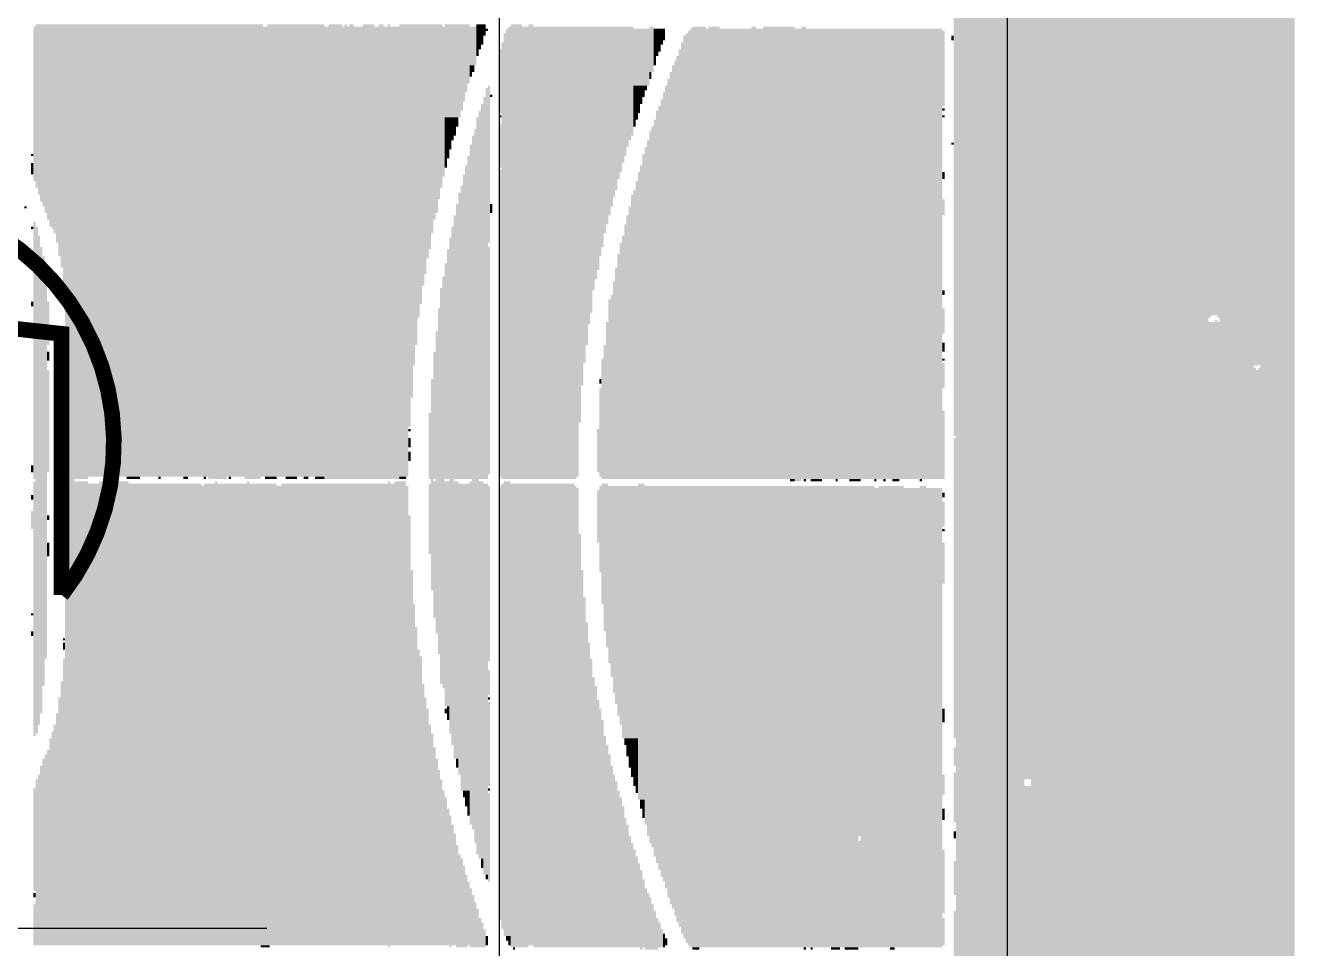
# Model space of a CAD drawing. Extents: x 0 to 19.7, y 0 to 11.
# Drawn here: x 15.644 to 19.7, y 3.736 to 6.684 of the extents above; entities that cross this region are included whole.
import ezdxf

# ---------------------------------------------------------------- set-up
doc = ezdxf.new("R2010")
doc.units = 0
doc.layers.get('0').update_dxf_attribs({"linetype": 'CONTINUOUS'})
doc.layers.add('1', color=1, linetype='CONTINUOUS')

# ---------------------------------------------------------------- blocks, each defined once
blk = doc.blocks.new('*U0')
at = {"color": 7}
for points in [[(2642, 1129), (2713, 1129), (2642, 793), (2713, 793)], [(2591, 1123), (2592, 1123), (2591, 318), (2592, 318)], [(2592, 1124), (2593, 1124), (2592, 317), (2593, 317)], [(2593, 1125), (2594, 1125), (2593, 316), (2594, 316)], [(2594, 1127), (2596, 1127), (2594, 589), (2596, 589)], [(2596, 1128), (2600, 1128), (2596, 589), (2600, 589)], [(2600, 1127), (2606, 1127), (2600, 310), (2606, 310)], [(2606, 1128), (2608, 1128), (2606, 310), (2608, 310)], [(2608, 1127), (2618, 1127), (2608, 310), (2618, 310)], [(2618, 1128), (2619, 1128), (2618, 310), (2619, 310)], [(2619, 1127), (2630, 1127), (2619, 310), (2630, 310)], [(2630, 1128), (2632, 1128), (2630, 310), (2632, 310)], [(2632, 1127), (2634, 1127), (2632, 310), (2634, 310)], [(2634, 1128), (2637, 1128), (2634, 310), (2637, 310)], [(2637, 1127), (2641, 1127), (2637, 310), (2641, 310)], [(2641, 1128), (2642, 1128), (2641, 310), (2642, 310)], [(2584, 1117), (2586, 1117), (2584, 324), (2586, 324)], [(2586, 1118), (2587, 1118), (2586, 322), (2587, 322)], [(2587, 1119), (2588, 1119), (2587, 321), (2588, 321)], [(2588, 1120), (2589, 1120), (2588, 319), (2589, 319)], [(2589, 1121), (2590, 1121), (2589, 319), (2590, 319)], [(2590, 1122), (2591, 1122), (2590, 318), (2591, 318)], [(2579, 1112), (2580, 1112), (2579, 328), (2580, 328)], [(2580, 1113), (2581, 1113), (2580, 327), (2581, 327)], [(2581, 1114), (2582, 1114), (2581, 326), (2582, 326)], [(2582, 1115), (2583, 1115), (2582, 325), (2583, 325)], [(2583, 1116), (2584, 1116), (2583, 324), (2584, 324)], [(2572, 1106), (2573, 1106), (2572, 334), (2573, 334)], [(2573, 1107), (2574, 1107), (2573, 333), (2574, 333)], [(2574, 1108), (2575, 1108), (2574, 332), (2575, 332)], [(2575, 1109), (2576, 1109), (2575, 331), (2576, 331)], [(2576, 1110), (2578, 1110), (2576, 330), (2578, 330)], [(2578, 1111), (2579, 1111), (2578, 329), (2579, 329)], [(2566, 1101), (2567, 1101), (2566, 339), (2567, 339)], [(2567, 1102), (2569, 1102), (2567, 339), (2569, 339)], [(2569, 1103), (2570, 1103), (2569, 337), (2570, 337)], [(2570, 1104), (2571, 1104), (2570, 336), (2571, 336)], [(2571, 1105), (2572, 1105), (2571, 335), (2572, 335)], [(2563, 1097), (2564, 1097), (2563, 740), (2564, 740)], [(2564, 1098), (2565, 1098), (2564, 342), (2565, 342)], [(2565, 1100), (2566, 1100), (2565, 340), (2566, 340)], [(2158, 920), (2159, 920), (2158, 852), (2159, 852)], [(2159, 921), (2259, 921), (2159, 849), (2259, 849)], [(2259, 920), (2261, 920), (2259, 722), (2261, 722)], [(2261, 921), (2286, 921), (2261, 722), (2286, 722)], [(2286, 920), (2288, 920), (2286, 721), (2288, 721)], [(2288, 921), (2294, 921), (2288, 721), (2294, 721)], [(2294, 920), (2295, 920), (2294, 721), (2295, 721)], [(2295, 921), (2296, 921), (2295, 721), (2296, 721)], [(2296, 920), (2297, 920), (2296, 721), (2297, 721)], [(2297, 921), (2299, 921), (2297, 721), (2299, 721)], [(2299, 920), (2303, 920), (2299, 721), (2303, 721)], [(2303, 921), (2308, 921), (2303, 721), (2308, 721)], [(2308, 920), (2310, 920), (2308, 721), (2310, 721)], [(2310, 921), (2312, 921), (2310, 721), (2312, 721)], [(2312, 920), (2314, 920), (2312, 721), (2314, 721)], [(2314, 921), (2315, 921), (2314, 721), (2315, 721)], [(2315, 920), (2319, 920), (2315, 721), (2319, 721)], [(2319, 921), (2338, 921), (2319, 849), (2338, 849)], [(2338, 920), (2339, 920), (2338, 854), (2339, 854)], [(2339, 921), (2350, 921), (2339, 895), (2350, 895)], [(2350, 920), (2353, 920), (2350, 903), (2353, 903)], [(2353, 921), (2357, 921), (2353, 916), (2357, 916)], [(2353, 916), (2356, 916), (2353, 912), (2356, 912)], [(2357, 919), (2358, 919), (2357, 918), (2358, 918)], [(2365, 917), (2366, 917), (2365, 721), (2366, 721)], [(2366, 919), (2367, 919), (2366, 721), (2367, 721)], [(2367, 920), (2368, 920), (2367, 721), (2368, 721)], [(2368, 921), (2373, 921), (2368, 721), (2373, 721)], [(2373, 920), (2376, 920), (2373, 721), (2376, 721)], [(2376, 921), (2378, 921), (2376, 721), (2378, 721)], [(2378, 920), (2422, 920), (2378, 872), (2422, 872)], [(2422, 919), (2429, 919), (2422, 894), (2429, 894)], [(2429, 920), (2431, 920), (2429, 900), (2431, 900)], [(2431, 919), (2436, 919), (2431, 914), (2436, 914)], [(2444, 916), (2445, 916), (2444, 721), (2445, 721)], [(2445, 917), (2446, 917), (2445, 721), (2446, 721)], [(2446, 918), (2447, 918), (2446, 721), (2447, 721)], [(2447, 919), (2448, 919), (2447, 721), (2448, 721)], [(2448, 920), (2454, 920), (2448, 721), (2454, 721)], [(2454, 919), (2455, 919), (2454, 721), (2455, 721)], [(2455, 920), (2460, 920), (2455, 721), (2460, 721)], [(2460, 919), (2474, 919), (2460, 721), (2474, 721)], [(2474, 920), (2476, 920), (2474, 721), (2476, 721)], [(2476, 919), (2479, 919), (2476, 721), (2479, 721)], [(2479, 920), (2493, 920), (2479, 721), (2493, 721)], [(2493, 919), (2496, 919), (2493, 720), (2496, 720)], [(2496, 920), (2498, 920), (2496, 721), (2498, 721)], [(2498, 919), (2558, 919), (2498, 721), (2558, 721)], [(2558, 918), (2559, 918), (2558, 885), (2559, 885)], [(2562, 916), (2563, 916), (2562, 914), (2563, 914)], [(2353, 912), (2355, 912), (2353, 910), (2355, 910)], [(2364, 913), (2365, 913), (2364, 721), (2365, 721)], [(2431, 914), (2435, 914), (2431, 912), (2435, 912)], [(2431, 912), (2434, 912), (2431, 909), (2434, 909)], [(2443, 913), (2444, 913), (2443, 721), (2444, 721)], [(2353, 910), (2354, 910), (2353, 907), (2354, 907)], [(2363, 910), (2364, 910), (2363, 882), (2364, 882)], [(2431, 909), (2433, 909), (2431, 907), (2433, 907)], [(2431, 907), (2432, 907), (2431, 903), (2432, 903)], [(2440, 905), (2441, 905), (2440, 721), (2441, 721)], [(2441, 907), (2442, 907), (2441, 721), (2442, 721)], [(2442, 910), (2443, 910), (2442, 721), (2443, 721)], [(2350, 903), (2352, 903), (2350, 900), (2352, 900)], [(2350, 900), (2351, 900), (2350, 898), (2351, 898)], [(2429, 900), (2430, 900), (2429, 897), (2430, 897)], [(2438, 900), (2439, 900), (2438, 721), (2439, 721)], [(2439, 903), (2440, 903), (2439, 721), (2440, 721)], [(2339, 895), (2349, 895), (2339, 891), (2349, 891)], [(2358, 894), (2359, 894), (2358, 825), (2359, 825)], [(2422, 894), (2428, 894), (2422, 892), (2428, 892)], [(2436, 894), (2437, 894), (2436, 721), (2437, 721)], [(2437, 897), (2438, 897), (2437, 721), (2438, 721)], [(2339, 891), (2348, 891), (2339, 887), (2348, 887)], [(2356, 889), (2357, 889), (2356, 721), (2357, 721)], [(2357, 893), (2358, 893), (2357, 721), (2358, 721)], [(2359, 890), (2360, 890), (2359, 889), (2360, 889)], [(2422, 892), (2427, 892), (2422, 889), (2427, 889)], [(2422, 889), (2426, 889), (2422, 886), (2426, 886)], [(2435, 891), (2436, 891), (2435, 721), (2436, 721)], [(2339, 887), (2347, 887), (2339, 883), (2347, 883)], [(2339, 883), (2346, 883), (2339, 880), (2346, 880)], [(2354, 883), (2355, 883), (2354, 721), (2355, 721)], [(2355, 886), (2356, 886), (2355, 721), (2356, 721)], [(2422, 886), (2425, 886), (2422, 882), (2425, 882)], [(2432, 883), (2433, 883), (2432, 721), (2433, 721)], [(2433, 885), (2434, 885), (2433, 721), (2434, 721)], [(2434, 888), (2435, 888), (2434, 721), (2435, 721)], [(2558, 884), (2559, 884), (2558, 883), (2559, 883)], [(2339, 880), (2345, 880), (2339, 876), (2345, 876)], [(2353, 880), (2354, 880), (2353, 556), (2354, 556)], [(2363, 881), (2364, 881), (2363, 880), (2364, 880)], [(2363, 877), (2364, 877), (2363, 858), (2364, 858)], [(2422, 882), (2424, 882), (2422, 879), (2424, 879)], [(2422, 879), (2423, 879), (2422, 876), (2423, 876)], [(2431, 879), (2432, 879), (2431, 721), (2432, 721)], [(2558, 881), (2559, 881), (2558, 880), (2559, 880)], [(2339, 876), (2344, 876), (2339, 872), (2344, 872)], [(2339, 872), (2343, 872), (2339, 870), (2343, 870)], [(2351, 872), (2352, 872), (2351, 567), (2352, 567)], [(2352, 875), (2353, 875), (2352, 561), (2353, 561)], [(2378, 872), (2421, 872), (2378, 870), (2421, 870)], [(2429, 874), (2430, 874), (2429, 721), (2430, 721)], [(2430, 876), (2431, 876), (2430, 721), (2431, 721)], [(2339, 870), (2342, 870), (2339, 866), (2342, 866)], [(2339, 866), (2341, 866), (2339, 862), (2341, 862)], [(2350, 868), (2351, 868), (2350, 721), (2351, 721)], [(2378, 870), (2420, 870), (2378, 867), (2420, 867)], [(2378, 867), (2419, 867), (2378, 863), (2419, 863)], [(2427, 867), (2428, 867), (2427, 721), (2428, 721)], [(2428, 870), (2429, 870), (2428, 721), (2429, 721)], [(2562, 869), (2563, 869), (2562, 868), (2563, 868)], [(2157, 864), (2158, 864), (2157, 863), (2158, 863)], [(2339, 862), (2340, 862), (2339, 858), (2340, 858)], [(2349, 863), (2350, 863), (2349, 721), (2350, 721)], [(2378, 863), (2418, 863), (2378, 860), (2418, 860)], [(2426, 864), (2427, 864), (2426, 721), (2427, 721)], [(2157, 860), (2158, 860), (2157, 855), (2158, 855)], [(2347, 855), (2348, 855), (2347, 721), (2348, 721)], [(2348, 859), (2349, 859), (2348, 721), (2349, 721)], [(2363, 857), (2364, 857), (2363, 722), (2364, 722)], [(2378, 860), (2417, 860), (2378, 856), (2417, 856)], [(2378, 856), (2416, 856), (2378, 853), (2416, 853)], [(2424, 856), (2425, 856), (2424, 721), (2425, 721)], [(2425, 859), (2426, 859), (2425, 721), (2426, 721)], [(2558, 856), (2559, 856), (2558, 853), (2559, 853)], [(2160, 849), (2259, 849), (2160, 846), (2259, 846)], [(2319, 849), (2337, 849), (2319, 844), (2337, 844)], [(2346, 850), (2347, 850), (2346, 721), (2347, 721)], [(2378, 853), (2415, 853), (2378, 848), (2415, 848)], [(2423, 852), (2424, 852), (2423, 721), (2424, 721)], [(2161, 846), (2259, 846), (2161, 843), (2259, 843)], [(2319, 844), (2336, 844), (2319, 838), (2336, 838)], [(2345, 847), (2346, 847), (2345, 721), (2346, 721)], [(2378, 848), (2414, 848), (2378, 845), (2414, 845)], [(2378, 845), (2413, 845), (2378, 841), (2413, 841)], [(2421, 846), (2422, 846), (2421, 721), (2422, 721)], [(2422, 848), (2423, 848), (2422, 721), (2423, 721)], [(2558, 844), (2559, 844), (2558, 837), (2559, 837)], [(2154, 841), (2155, 841), (2154, 840), (2155, 840)], [(2162, 843), (2259, 843), (2162, 841), (2259, 841)], [(2163, 841), (2259, 841), (2163, 838), (2259, 838)], [(2164, 838), (2259, 838), (2164, 835), (2259, 835)], [(2319, 838), (2335, 838), (2319, 835), (2335, 835)], [(2344, 842), (2345, 842), (2344, 721), (2345, 721)], [(2359, 842), (2360, 842), (2359, 838), (2360, 838)], [(2378, 841), (2412, 841), (2378, 837), (2412, 837)], [(2420, 841), (2421, 841), (2420, 721), (2421, 721)], [(2158, 834), (2159, 834), (2158, 721), (2159, 721)], [(2165, 835), (2259, 835), (2165, 832), (2259, 832)], [(2319, 835), (2334, 835), (2319, 829), (2334, 829)], [(2343, 837), (2344, 837), (2343, 721), (2344, 721)], [(2378, 837), (2411, 837), (2378, 833), (2411, 833)], [(2378, 833), (2410, 833), (2378, 829), (2410, 829)], [(2418, 833), (2419, 833), (2418, 721), (2419, 721)], [(2419, 837), (2420, 837), (2419, 721), (2420, 721)], [(2157, 832), (2158, 832), (2157, 831), (2158, 831)], [(2159, 832), (2160, 832), (2159, 609), (2160, 609)], [(2160, 828), (2161, 828), (2160, 613), (2161, 613)], [(2166, 832), (2259, 832), (2166, 831), (2259, 831)], [(2167, 831), (2259, 831), (2167, 829), (2259, 829)], [(2168, 829), (2259, 829), (2168, 825), (2259, 825)], [(2319, 829), (2333, 829), (2319, 822), (2333, 822)], [(2341, 827), (2342, 827), (2341, 609), (2342, 609)], [(2342, 832), (2343, 832), (2342, 604), (2343, 604)], [(2378, 829), (2409, 829), (2378, 823), (2409, 823)], [(2417, 828), (2418, 828), (2417, 721), (2418, 721)], [(2161, 823), (2162, 823), (2161, 618), (2162, 618)], [(2169, 825), (2259, 825), (2169, 819), (2259, 819)], [(2319, 822), (2332, 822), (2319, 818), (2332, 818)], [(2340, 822), (2341, 822), (2340, 721), (2341, 721)], [(2358, 823), (2359, 823), (2358, 723), (2359, 723)], [(2378, 823), (2408, 823), (2378, 819), (2408, 819)], [(2416, 825), (2417, 825), (2416, 721), (2417, 721)], [(2162, 819), (2163, 819), (2162, 630), (2163, 630)], [(2170, 819), (2259, 819), (2170, 814), (2259, 814)], [(2319, 818), (2331, 818), (2319, 811), (2331, 811)], [(2339, 816), (2340, 816), (2339, 721), (2340, 721)], [(2378, 819), (2407, 819), (2378, 813), (2407, 813)], [(2415, 820), (2416, 820), (2415, 721), (2416, 721)], [(2163, 811), (2164, 811), (2163, 642), (2164, 642)], [(2171, 814), (2259, 814), (2171, 807), (2259, 807)], [(2319, 811), (2330, 811), (2319, 806), (2330, 806)], [(2338, 810), (2339, 810), (2338, 629), (2339, 629)], [(2378, 813), (2406, 813), (2378, 809), (2406, 809)], [(2414, 814), (2415, 814), (2414, 721), (2415, 721)], [(2172, 807), (2259, 807), (2172, 722), (2259, 722)], [(2319, 806), (2329, 806), (2319, 798), (2329, 798)], [(2337, 805), (2338, 805), (2337, 631), (2338, 631)], [(2378, 809), (2405, 809), (2378, 804), (2405, 804)], [(2413, 808), (2414, 808), (2413, 721), (2414, 721)], [(2157, 799), (2158, 799), (2157, 797), (2158, 797)], [(2164, 799), (2165, 799), (2164, 780), (2165, 780)], [(2378, 804), (2404, 804), (2378, 794), (2404, 794)], [(2411, 800), (2412, 800), (2411, 721), (2412, 721)], [(2412, 802), (2413, 802), (2412, 721), (2413, 721)], [(2558, 804), (2559, 804), (2558, 802), (2559, 802)], [(2319, 798), (2328, 798), (2319, 792), (2328, 792)], [(2336, 796), (2337, 796), (2336, 644), (2337, 644)], [(2378, 794), (2403, 794), (2378, 789), (2403, 789)], [(2558, 796), (2559, 796), (2558, 785), (2559, 785)], [(2319, 792), (2327, 792), (2319, 780), (2327, 780)], [(2378, 789), (2402, 789), (2378, 780), (2402, 780)], [(2410, 790), (2411, 790), (2410, 721), (2411, 721)], [(2642, 793), (2676, 793), (2642, 792), (2676, 792)], [(2642, 792), (2675, 792), (2642, 470), (2675, 470)], [(2675, 790), (2678, 790), (2675, 342), (2678, 342)], [(2678, 791), (2679, 791), (2678, 343), (2679, 343)], [(2679, 793), (2713, 793), (2679, 792), (2713, 792)], [(2679, 790), (2680, 790), (2679, 343), (2680, 343)], [(2680, 792), (2713, 792), (2680, 771), (2713, 771)], [(2335, 786), (2336, 786), (2335, 653), (2336, 653)], [(2164, 777), (2165, 777), (2164, 773), (2165, 773)], [(2319, 780), (2326, 780), (2319, 771), (2326, 771)], [(2334, 777), (2335, 777), (2334, 721), (2335, 721)], [(2378, 780), (2401, 780), (2378, 772), (2401, 772)], [(2409, 780), (2410, 780), (2409, 721), (2410, 721)], [(2558, 781), (2559, 781), (2558, 777), (2559, 777)], [(2319, 771), (2325, 771), (2319, 757), (2325, 757)], [(2378, 772), (2400, 772), (2378, 762), (2400, 762)], [(2408, 774), (2409, 774), (2408, 721), (2409, 721)], [(2558, 774), (2559, 774), (2558, 773), (2559, 773)], [(2558, 772), (2559, 772), (2558, 761), (2559, 761)], [(2680, 771), (2695, 771), (2680, 0), (2695, 0)], [(2698, 771), (2713, 771), (2698, 0), (2713, 0)], [(2164, 769), (2165, 769), (2164, 724), (2165, 724)], [(2695, 770), (2696, 770), (2695, 0), (2696, 0)], [(2696, 769), (2697, 769), (2696, 0), (2697, 0)], [(2697, 770), (2698, 770), (2697, 0), (2698, 0)], [(2333, 765), (2334, 765), (2333, 672), (2334, 672)], [(2378, 762), (2399, 762), (2378, 746), (2399, 746)], [(2407, 765), (2408, 765), (2407, 763), (2408, 763)], [(2407, 761), (2408, 761), (2407, 722), (2408, 722)], [(2319, 757), (2324, 757), (2319, 744), (2324, 744)], [(2332, 750), (2333, 750), (2332, 721), (2333, 721)], [(2558, 751), (2559, 751), (2558, 721), (2559, 721)], [(2319, 744), (2323, 744), (2319, 722), (2323, 722)], [(2323, 743), (2324, 743), (2323, 742), (2324, 742)], [(2378, 746), (2398, 746), (2378, 722), (2398, 722)], [(2406, 743), (2407, 743), (2406, 724), (2407, 724)], [(2323, 739), (2324, 739), (2323, 735), (2324, 735)], [(2563, 739), (2564, 739), (2563, 607), (2564, 607)], [(2323, 733), (2324, 733), (2323, 729), (2324, 729)], [(2157, 727), (2158, 727), (2157, 724), (2158, 724)], [(2173, 722), (2182, 722), (2173, 721), (2182, 721)], [(2174, 721), (2176, 721), (2174, 516), (2176, 516)], [(2199, 722), (2205, 722), (2199, 721), (2205, 721)], [(2213, 722), (2214, 722), (2213, 721), (2214, 721)], [(2224, 722), (2226, 722), (2224, 721), (2226, 721)], [(2233, 722), (2234, 722), (2233, 721), (2234, 721)], [(2235, 722), (2243, 722), (2235, 721), (2243, 721)], [(2244, 722), (2245, 722), (2244, 721), (2245, 721)], [(2251, 722), (2258, 722), (2251, 721), (2258, 721)], [(2260, 722), (2265, 722), (2260, 721), (2265, 721)], [(2269, 722), (2274, 722), (2269, 721), (2274, 721)], [(2277, 722), (2279, 722), (2277, 721), (2279, 721)], [(2282, 722), (2286, 722), (2282, 721), (2286, 721)], [(2319, 722), (2322, 722), (2319, 721), (2322, 721)], [(2378, 722), (2397, 722), (2378, 721), (2397, 721)], [(2491, 721), (2493, 721), (2491, 720), (2493, 720)], [(2497, 721), (2498, 721), (2497, 720), (2498, 720)], [(2500, 721), (2505, 721), (2500, 720), (2505, 720)], [(2511, 721), (2512, 721), (2511, 720), (2512, 720)], [(2517, 721), (2522, 721), (2517, 720), (2522, 720)], [(2528, 721), (2529, 721), (2528, 720), (2529, 720)], [(2532, 721), (2533, 721), (2532, 720), (2533, 720)], [(2536, 721), (2539, 721), (2536, 720), (2539, 720)], [(2548, 721), (2549, 721), (2548, 720), (2549, 720)], [(2158, 720), (2159, 720), (2158, 608), (2159, 608)], [(2172, 719), (2173, 719), (2172, 516), (2173, 516)], [(2173, 720), (2174, 720), (2173, 516), (2174, 516)], [(2176, 720), (2182, 720), (2176, 516), (2182, 516)], [(2182, 719), (2187, 719), (2182, 516), (2187, 516)], [(2187, 720), (2190, 720), (2187, 516), (2190, 516)], [(2190, 719), (2192, 719), (2190, 516), (2192, 516)], [(2192, 720), (2194, 720), (2192, 516), (2194, 516)], [(2194, 719), (2195, 719), (2194, 516), (2195, 516)], [(2195, 720), (2200, 720), (2195, 516), (2200, 516)], [(2200, 719), (2232, 719), (2200, 516), (2232, 516)], [(2232, 718), (2233, 718), (2232, 516), (2233, 516)], [(2233, 719), (2238, 719), (2233, 516), (2238, 516)], [(2238, 720), (2239, 720), (2238, 516), (2239, 516)], [(2239, 719), (2252, 719), (2239, 516), (2252, 516)], [(2252, 720), (2253, 720), (2252, 516), (2253, 516)], [(2253, 719), (2265, 719), (2253, 516), (2265, 516)], [(2265, 718), (2267, 718), (2265, 516), (2267, 516)], [(2267, 719), (2314, 719), (2267, 516), (2314, 516)], [(2314, 720), (2315, 720), (2314, 515), (2315, 515)], [(2315, 719), (2317, 719), (2315, 516), (2317, 516)], [(2317, 720), (2322, 720), (2317, 516), (2322, 516)], [(2322, 718), (2323, 718), (2322, 516), (2323, 516)], [(2332, 719), (2333, 719), (2332, 688), (2333, 688)], [(2334, 720), (2335, 720), (2334, 660), (2335, 660)], [(2339, 720), (2341, 720), (2339, 621), (2341, 621)], [(2343, 720), (2345, 720), (2343, 598), (2345, 598)], [(2345, 719), (2350, 719), (2345, 591), (2350, 591)], [(2350, 720), (2351, 720), (2350, 569), (2351, 569)], [(2354, 720), (2356, 720), (2354, 554), (2356, 554)], [(2356, 719), (2358, 719), (2356, 547), (2358, 547)], [(2358, 718), (2359, 718), (2358, 641), (2359, 641)], [(2363, 718), (2364, 718), (2363, 527), (2364, 527)], [(2364, 719), (2365, 719), (2364, 523), (2365, 523)], [(2365, 720), (2368, 720), (2365, 520), (2368, 520)], [(2368, 719), (2396, 719), (2368, 516), (2396, 516)], [(2396, 718), (2397, 718), (2396, 515), (2397, 515)], [(2397, 717), (2398, 717), (2397, 515), (2398, 515)], [(2406, 716), (2407, 716), (2406, 693), (2407, 693)], [(2407, 718), (2408, 718), (2407, 680), (2408, 680)], [(2408, 719), (2411, 719), (2408, 666), (2411, 666)], [(2411, 718), (2424, 718), (2411, 640), (2424, 640)], [(2424, 719), (2427, 719), (2424, 580), (2427, 580)], [(2427, 718), (2528, 718), (2427, 569), (2528, 569)], [(2528, 717), (2530, 717), (2528, 515), (2530, 515)], [(2530, 718), (2541, 718), (2530, 515), (2541, 515)], [(2541, 717), (2548, 717), (2541, 515), (2548, 515)], [(2548, 718), (2551, 718), (2548, 515), (2551, 515)], [(2551, 717), (2558, 717), (2551, 515), (2558, 515)], [(2558, 715), (2559, 715), (2558, 713), (2559, 713)], [(2157, 714), (2158, 714), (2157, 712), (2158, 712)], [(2171, 713), (2172, 713), (2171, 711), (2172, 711)], [(2171, 710), (2172, 710), (2171, 687), (2172, 687)], [(2558, 711), (2559, 711), (2558, 700), (2559, 700)], [(2157, 707), (2158, 707), (2157, 699), (2158, 699)], [(2164, 705), (2165, 705), (2164, 703), (2165, 703)], [(2323, 705), (2324, 705), (2323, 516), (2324, 516)], [(2558, 699), (2559, 699), (2558, 698), (2559, 698)], [(2164, 693), (2165, 693), (2164, 687), (2165, 687)], [(2398, 697), (2399, 697), (2398, 515), (2399, 515)], [(2558, 693), (2559, 693), (2558, 675), (2559, 675)], [(2171, 685), (2172, 685), (2171, 680), (2172, 680)], [(2171, 679), (2172, 679), (2171, 672), (2172, 672)], [(2324, 681), (2325, 681), (2324, 516), (2325, 516)], [(2399, 681), (2400, 681), (2399, 515), (2400, 515)], [(2325, 666), (2326, 666), (2325, 516), (2326, 516)], [(2400, 669), (2401, 669), (2400, 515), (2401, 515)], [(2409, 666), (2411, 666), (2409, 654), (2411, 654)], [(2157, 662), (2158, 662), (2157, 661), (2158, 661)], [(2157, 654), (2158, 654), (2157, 652), (2158, 652)], [(2326, 656), (2327, 656), (2326, 516), (2327, 516)], [(2401, 658), (2402, 658), (2401, 515), (2402, 515)], [(2410, 654), (2411, 654), (2410, 647), (2411, 647)], [(2171, 651), (2172, 651), (2171, 650), (2172, 650)], [(2171, 649), (2172, 649), (2171, 646), (2172, 646)], [(2402, 649), (2403, 649), (2402, 515), (2403, 515)], [(2327, 646), (2328, 646), (2327, 516), (2328, 516)], [(2328, 643), (2329, 643), (2328, 516), (2329, 516)], [(2171, 642), (2172, 642), (2171, 516), (2172, 516)], [(2358, 637), (2359, 637), (2358, 626), (2359, 626)], [(2403, 642), (2404, 642), (2403, 515), (2404, 515)], [(2412, 640), (2424, 640), (2412, 634), (2424, 634)], [(2170, 632), (2171, 632), (2170, 516), (2171, 516)], [(2404, 634), (2405, 634), (2404, 515), (2405, 515)], [(2413, 634), (2424, 634), (2413, 627), (2424, 627)], [(2329, 631), (2330, 631), (2329, 516), (2330, 516)], [(2405, 630), (2406, 630), (2405, 515), (2406, 515)], [(2414, 627), (2424, 627), (2414, 622), (2424, 622)], [(2169, 625), (2170, 625), (2169, 516), (2170, 516)], [(2330, 625), (2331, 625), (2330, 516), (2331, 516)], [(2331, 620), (2332, 620), (2331, 516), (2332, 516)], [(2339, 620), (2340, 620), (2339, 618), (2340, 618)], [(2340, 621), (2341, 621), (2340, 615), (2341, 615)], [(2358, 625), (2359, 625), (2358, 624), (2359, 624)], [(2358, 623), (2359, 623), (2358, 586), (2359, 586)], [(2406, 624), (2407, 624), (2406, 515), (2407, 515)], [(2407, 620), (2408, 620), (2407, 515), (2408, 515)], [(2415, 622), (2424, 622), (2415, 617), (2424, 617)], [(2558, 620), (2559, 620), (2558, 614), (2559, 614)], [(2168, 618), (2169, 618), (2168, 516), (2169, 516)], [(2408, 615), (2409, 615), (2408, 515), (2409, 515)], [(2416, 617), (2424, 617), (2416, 613), (2424, 613)], [(2166, 610), (2167, 610), (2166, 516), (2167, 516)], [(2167, 613), (2168, 613), (2167, 516), (2168, 516)], [(2332, 613), (2333, 613), (2332, 516), (2333, 516)], [(2333, 609), (2334, 609), (2333, 516), (2334, 516)], [(2417, 613), (2424, 613), (2417, 607), (2424, 607)], [(2165, 607), (2166, 607), (2165, 516), (2166, 516)], [(2409, 608), (2410, 608), (2409, 515), (2410, 515)], [(2410, 604), (2411, 604), (2410, 515), (2411, 515)], [(2418, 607), (2424, 607), (2418, 604), (2424, 604)], [(2419, 604), (2424, 604), (2419, 599), (2424, 599)], [(2162, 598), (2163, 598), (2162, 516), (2163, 516)], [(2163, 600), (2164, 600), (2163, 516), (2164, 516)], [(2164, 602), (2165, 602), (2164, 516), (2165, 516)], [(2334, 603), (2335, 603), (2334, 516), (2335, 516)], [(2335, 598), (2336, 598), (2335, 516), (2336, 516)], [(2344, 598), (2345, 598), (2344, 594), (2345, 594)], [(2411, 600), (2412, 600), (2411, 515), (2412, 515)], [(2420, 599), (2424, 599), (2420, 594), (2424, 594)], [(2563, 603), (2564, 603), (2563, 595), (2564, 595)], [(2161, 595), (2162, 595), (2161, 516), (2162, 516)], [(2336, 593), (2337, 593), (2336, 516), (2337, 516)], [(2412, 595), (2413, 595), (2412, 515), (2413, 515)], [(2421, 594), (2424, 594), (2421, 590), (2424, 590)], [(2159, 589), (2160, 589), (2159, 516), (2160, 516)], [(2160, 591), (2161, 591), (2160, 516), (2161, 516)], [(2337, 589), (2338, 589), (2337, 516), (2338, 516)], [(2346, 591), (2350, 591), (2346, 584), (2350, 584)], [(2413, 591), (2414, 591), (2413, 515), (2414, 515)], [(2414, 588), (2415, 588), (2414, 515), (2415, 515)], [(2422, 590), (2424, 590), (2422, 586), (2424, 586)], [(2558, 591), (2559, 591), (2558, 582), (2559, 582)], [(2563, 592), (2564, 592), (2563, 570), (2564, 570)], [(2597, 589), (2600, 589), (2597, 312), (2600, 312)], [(2158, 585), (2159, 585), (2158, 540), (2159, 540)], [(2338, 584), (2339, 584), (2338, 516), (2339, 516)], [(2339, 581), (2340, 581), (2339, 516), (2340, 516)], [(2347, 584), (2350, 584), (2347, 581), (2350, 581)], [(2348, 581), (2350, 581), (2348, 577), (2350, 577)], [(2358, 585), (2359, 585), (2358, 584), (2359, 584)], [(2358, 583), (2359, 583), (2358, 544), (2359, 544)], [(2415, 584), (2416, 584), (2415, 515), (2416, 515)], [(2416, 581), (2417, 581), (2416, 515), (2417, 515)], [(2423, 586), (2424, 586), (2423, 583), (2424, 583)], [(2594, 586), (2597, 586), (2594, 314), (2597, 314)], [(2340, 576), (2341, 576), (2340, 516), (2341, 516)], [(2349, 577), (2350, 577), (2349, 573), (2350, 573)], [(2417, 577), (2418, 577), (2417, 515), (2418, 515)], [(2425, 580), (2427, 580), (2425, 576), (2427, 576)], [(2426, 576), (2427, 576), (2426, 572), (2427, 572)], [(2558, 576), (2559, 576), (2558, 571), (2559, 571)], [(2341, 573), (2342, 573), (2341, 515), (2342, 515)], [(2418, 572), (2419, 572), (2418, 515), (2419, 515)], [(2342, 569), (2343, 569), (2342, 516), (2343, 516)], [(2343, 565), (2344, 565), (2343, 516), (2344, 516)], [(2419, 569), (2420, 569), (2419, 515), (2420, 515)], [(2428, 569), (2528, 569), (2428, 564), (2528, 564)], [(2563, 566), (2564, 566), (2563, 563), (2564, 563)], [(2344, 560), (2345, 560), (2344, 515), (2345, 515)], [(2420, 564), (2421, 564), (2420, 515), (2421, 515)], [(2421, 561), (2422, 561), (2421, 515), (2422, 515)], [(2429, 564), (2521, 564), (2429, 561), (2521, 561)], [(2430, 561), (2521, 561), (2430, 559), (2521, 559)], [(2431, 559), (2521, 559), (2431, 555), (2521, 555)], [(2521, 562), (2522, 562), (2521, 515), (2522, 515)], [(2522, 564), (2528, 564), (2522, 515), (2528, 515)], [(2345, 556), (2346, 556), (2345, 515), (2346, 515)], [(2346, 554), (2347, 554), (2346, 515), (2347, 515)], [(2355, 554), (2356, 554), (2355, 550), (2356, 550)], [(2422, 558), (2423, 558), (2422, 515), (2423, 515)], [(2423, 555), (2424, 555), (2423, 515), (2424, 515)], [(2432, 555), (2521, 555), (2432, 552), (2521, 552)], [(2558, 558), (2559, 558), (2558, 530), (2559, 530)], [(2563, 553), (2564, 553), (2563, 538), (2564, 538)], [(2347, 551), (2348, 551), (2347, 515), (2348, 515)], [(2424, 552), (2425, 552), (2424, 515), (2425, 515)], [(2425, 549), (2426, 549), (2425, 514), (2426, 514)], [(2433, 552), (2521, 552), (2433, 549), (2521, 549)], [(2434, 549), (2521, 549), (2434, 546), (2521, 546)], [(2348, 547), (2349, 547), (2348, 515), (2349, 515)], [(2349, 544), (2350, 544), (2349, 516), (2350, 516)], [(2357, 547), (2358, 547), (2357, 545), (2358, 545)], [(2426, 545), (2427, 545), (2426, 515), (2427, 515)], [(2435, 546), (2521, 546), (2435, 544), (2521, 544)], [(2436, 544), (2521, 544), (2436, 541), (2521, 541)], [(2158, 539), (2159, 539), (2158, 537), (2159, 537)], [(2350, 541), (2351, 541), (2350, 515), (2351, 515)], [(2351, 538), (2352, 538), (2351, 515), (2352, 515)], [(2427, 541), (2428, 541), (2427, 514), (2428, 514)], [(2428, 539), (2429, 539), (2428, 514), (2429, 514)], [(2429, 537), (2430, 537), (2429, 514), (2430, 514)], [(2437, 541), (2521, 541), (2437, 537), (2521, 537)], [(2438, 537), (2521, 537), (2438, 534), (2521, 534)], [(2158, 534), (2159, 534), (2158, 516), (2159, 516)], [(2352, 535), (2353, 535), (2352, 515), (2353, 515)], [(2353, 532), (2354, 532), (2353, 515), (2354, 515)], [(2430, 534), (2431, 534), (2430, 514), (2431, 514)], [(2431, 531), (2432, 531), (2431, 514), (2432, 514)], [(2439, 534), (2521, 534), (2439, 532), (2521, 532)], [(2440, 532), (2521, 532), (2440, 529), (2521, 529)], [(2563, 531), (2564, 531), (2563, 509), (2564, 509)], [(2354, 528), (2355, 528), (2354, 515), (2355, 515)], [(2355, 526), (2356, 526), (2355, 515), (2356, 515)], [(2432, 528), (2433, 528), (2432, 514), (2433, 514)], [(2433, 526), (2434, 526), (2433, 515), (2434, 515)], [(2441, 529), (2521, 529), (2441, 526), (2521, 526)], [(2442, 526), (2521, 526), (2442, 524), (2521, 524)], [(2558, 528), (2559, 528), (2558, 516), (2559, 516)], [(2356, 523), (2357, 523), (2356, 515), (2357, 515)], [(2357, 520), (2358, 520), (2357, 516), (2358, 516)], [(2366, 520), (2368, 520), (2366, 518), (2368, 518)], [(2434, 523), (2435, 523), (2434, 515), (2435, 515)], [(2435, 521), (2436, 521), (2435, 515), (2436, 515)], [(2443, 524), (2521, 524), (2443, 521), (2521, 521)], [(2444, 521), (2521, 521), (2444, 519), (2521, 519)], [(2258, 516), (2262, 516), (2258, 515), (2262, 515)], [(2367, 518), (2368, 518), (2367, 516), (2368, 516)], [(2368, 516), (2376, 516), (2368, 515), (2376, 515)], [(2369, 515), (2370, 515), (2369, 514), (2370, 514)], [(2378, 516), (2396, 516), (2378, 515), (2396, 515)], [(2436, 519), (2437, 519), (2436, 516), (2437, 516)], [(2445, 519), (2521, 519), (2445, 517), (2521, 517)], [(2446, 517), (2521, 517), (2446, 516), (2521, 516)], [(2447, 516), (2521, 516), (2447, 515), (2521, 515)], [(2448, 515), (2451, 515), (2448, 514), (2451, 514)], [(2497, 515), (2498, 515), (2497, 514), (2498, 514)], [(2500, 515), (2501, 515), (2500, 514), (2501, 514)], [(2509, 515), (2513, 515), (2509, 514), (2513, 514)], [(2515, 515), (2521, 515), (2515, 514), (2521, 514)], [(2535, 515), (2537, 515), (2535, 514), (2537, 514)]]:
    blk.add_solid(points, dxfattribs=at)

msp = doc.modelspace()

# ---------------------------------------------------------------- linework, layer by layer
at = {"layer": '1'}
for p, q in [((17.1586, 0.2443), (17.1586, 10.465)), ((18.7815, 10.211), (18.7815, 0.2247)), ((9.0429, 3.801), (16.4155, 3.801))]:
    msp.add_line(p, q, dxfattribs=at)
at = {"layer": '1', "const_width": 0.05}
msp.add_lwpolyline([(14.524, 5.8341, -1), (15.7597, 4.8652), (15.7597, 5.6991)], format="xyb", close=True, dxfattribs=at)

# ---------------------------------------------------------------- block references
at = {"xscale": 0.007261200278071202, "yscale": 0.007261200278071202, "zscale": 0.007261200278071202}
msp.add_blockref('*U0', (0, 0), dxfattribs=at)

doc.saveas('drawing.dxf')
